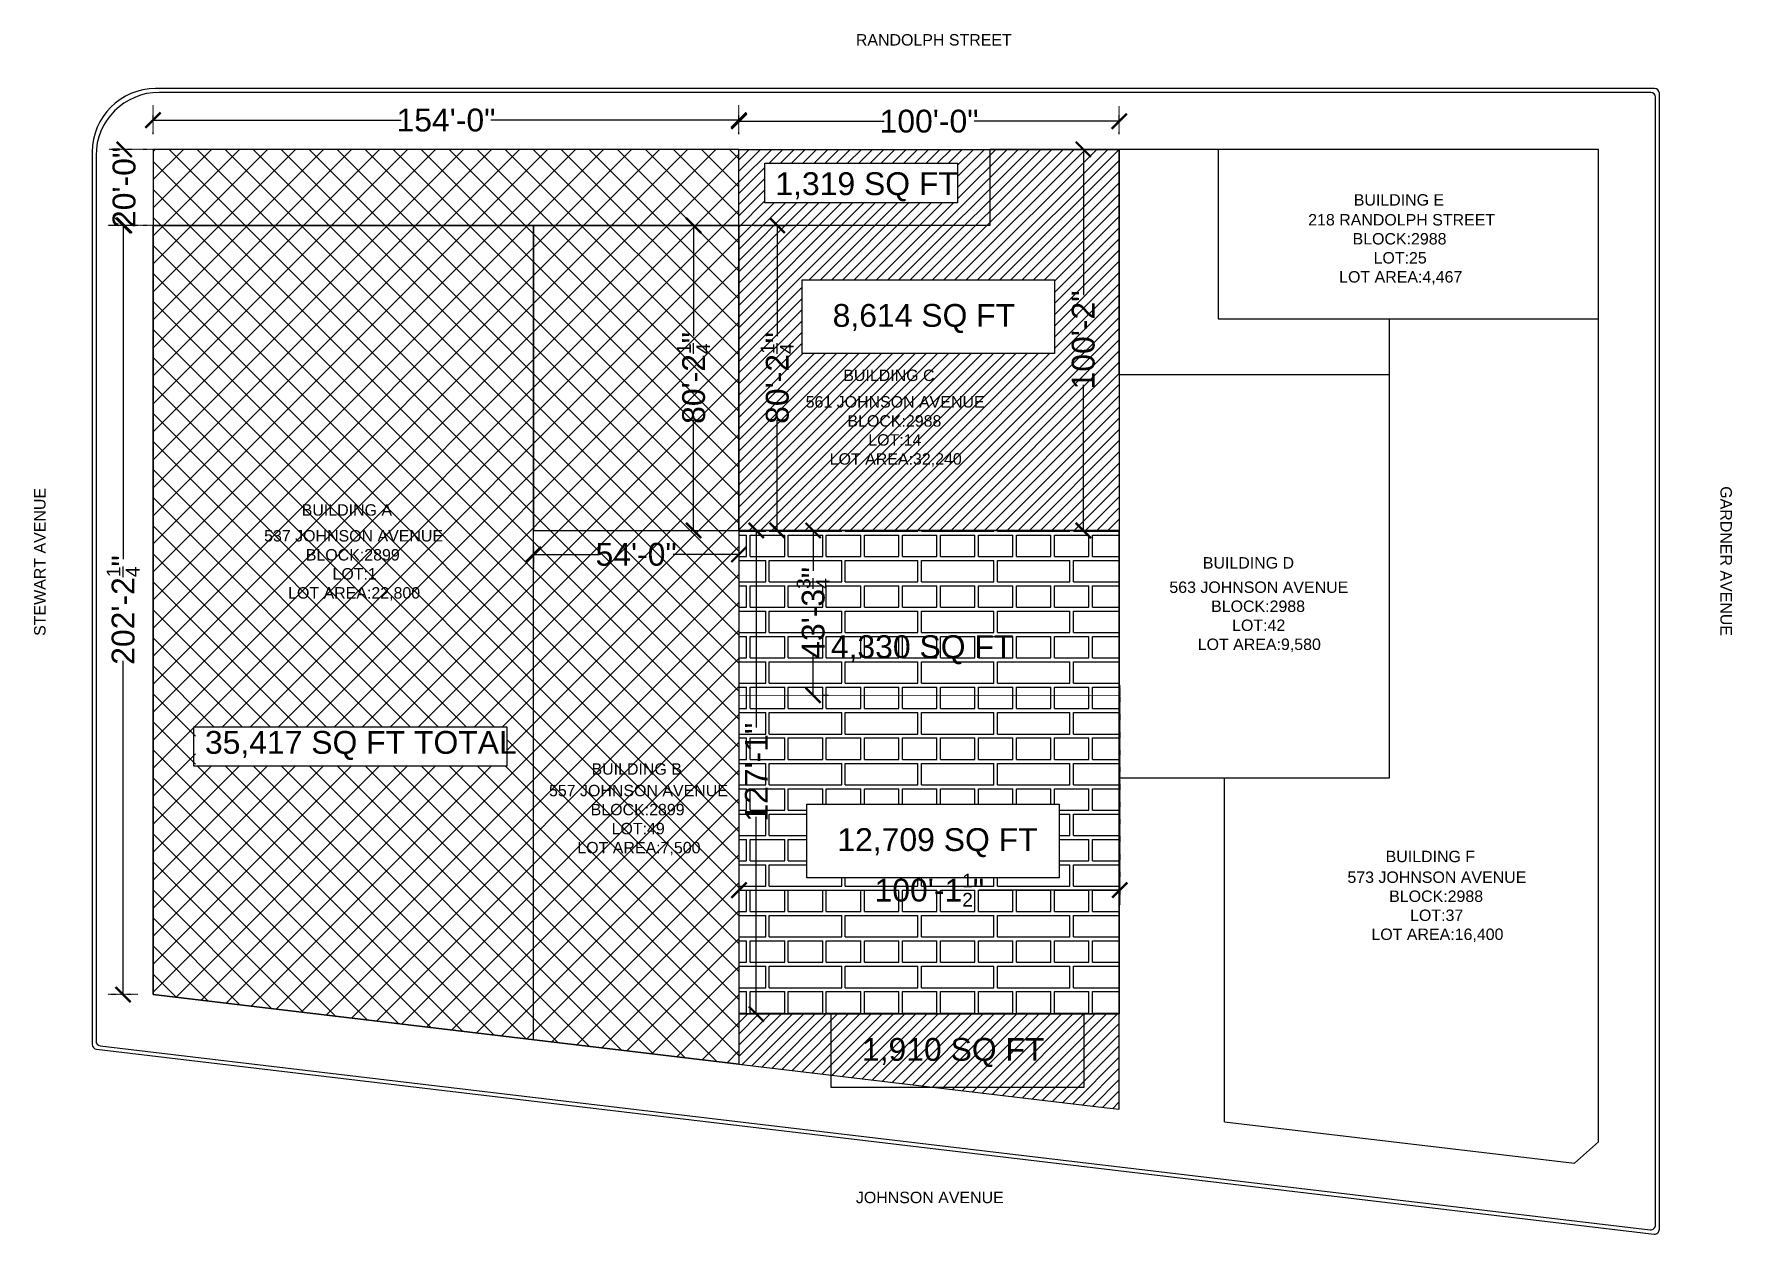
# Model space of a CAD drawing. Header units: inches. Extents: x -13840 to 30462, y 9839 to 187792.
# Drawn here: x -13840 to -8482, y 98911 to 102696 of the extents above; entities that cross this region are included whole.
import ezdxf

# ---------------------------------------------------------------- set-up
doc = ezdxf.new("R2010")
doc.units = ezdxf.units.IN
doc.header["$MEASUREMENT"] = 0
for name, pattern in [('DASHED', [0.75, 0.5, -0.25]), ('DOT2', [0.125, 0, -0.125]), ('PHANTOM2', [1.25, 0.625, -0.125, 0.125, -0.125, 0.125, -0.125])]:
    doc.linetypes.add(name, pattern=pattern)
for name, color, linetype in [('a-plan-iden', 5, 'Continuous'), ('a-plan-note', 4, 'Continuous'), ('a-plan-ovrhd', 8, 'DASHED'), ('a-site-curb', 8, 'Continuous')]:
    doc.layers.add(name, color=color, linetype=linetype)
doc.styles.add('CWALL - ANNO', font='swiss.ttf')
doc.dimstyles.new('CWALL - ANNO', dxfattribs={"dimscale": 0, "dimtxt": 0.09375, "dimasz": 0.0625, "dimexe": 0.0625, "dimexo": 0.0625, "dimgap": 0, "dimtad": 0, "dimzin": 3, "dimdsep": 46, "dimlunit": 4, "dimtxsty": 'CWALL - ANNO', "dimblk": 'ARCHTICK', "dimblk1": 'ARCHTICK', "dimblk2": 'ARCHTICK', "dimcen": 0.09, "dimadec": 0, "dimazin": 0, "dimtfac": 0.6, "dimtofl": 0, "dimtmove": 1, "dimatfit": 3, "dimfxl": 1, "dimtolj": 1, "dimtzin": 0, "dimarcsym": 0})

# ---------------------------------------------------------------- blocks, each defined once
blk = doc.blocks.new('_ArchTick')
at = {"color": 0, "const_width": 0.15}
blk.add_lwpolyline([(-0.5, -0.5), (0.5, 0.5)], dxfattribs=at)
blk = doc.blocks.new('*D129')
at = {"layer": 'a-plan-iden', "color": 0, "linetype": 'DOT2', "lineweight": -2, "transparency": 16777216}
for p, q in [((-11615.7, 102380.1), (-11615.7, 102468.7)), ((-10415.6, 102380.1), (-10415.6, 102468.7))]:
    blk.add_line(p, q, dxfattribs=at)
at = {"layer": 'a-plan-iden', "color": 0, "lineweight": -2, "transparency": 16777216}
for p, q in [((-11615.7, 102420.7), (-11157.4, 102420.7)), ((-10415.6, 102420.7), (-10873.9, 102420.7))]:
    blk.add_line(p, q, dxfattribs=at)
at = {"layer": 'Defpoints', "color": 0, "transparency": 16777216}
for p in [(-10415.6, 102420.7), (-11615.7, 102332.1), (-10415.6, 102332.1)]:
    blk.add_point(p, dxfattribs=at)
at = {"layer": 'a-plan-iden', "color": 0, "lineweight": -2, "transparency": 16777216, "xscale": 48, "yscale": 48, "zscale": 48, "rotation": 180}
blk.add_blockref('_ArchTick', (-11615.7, 102420.7), dxfattribs=at)
at = {"layer": 'a-plan-iden', "color": 0, "lineweight": -2, "transparency": 16777216, "xscale": 48, "yscale": 48, "zscale": 48}
blk.add_blockref('_ArchTick', (-10415.6, 102420.7), dxfattribs=at)
at = {"layer": 'a-plan-iden', "color": 0, "transparency": 16777216, "insert": (-11015.7, 102420.7), "char_height": 72, "attachment_point": 5, "style": 'CWALL - ANNO'}
blk.add_mtext('\\A1;100\'-0"', dxfattribs=at)
blk = doc.blocks.new('*D130')
at = {"layer": 'a-plan-iden', "color": 0, "linetype": 'DOT2', "lineweight": -2, "transparency": 16777216}
for p, q in [((-13463.8, 102380.1), (-13463.8, 102472.1)), ((-11615.7, 102380.1), (-11615.7, 102472.1))]:
    blk.add_line(p, q, dxfattribs=at)
at = {"layer": 'a-plan-iden', "color": 0, "lineweight": -2, "transparency": 16777216}
for p, q in [((-13463.8, 102424.1), (-12681.5, 102424.1)), ((-11615.7, 102424.1), (-12398, 102424.1))]:
    blk.add_line(p, q, dxfattribs=at)
at = {"layer": 'Defpoints', "color": 0, "transparency": 16777216}
for p in [(-13463.8, 102424.1), (-13463.8, 102332.1), (-11615.7, 102332.1)]:
    blk.add_point(p, dxfattribs=at)
at = {"layer": 'a-plan-iden', "color": 0, "lineweight": -2, "transparency": 16777216, "xscale": 48, "yscale": 48, "zscale": 48, "rotation": 180}
blk.add_blockref('_ArchTick', (-13463.8, 102424.1), dxfattribs=at)
at = {"layer": 'a-plan-iden', "color": 0, "lineweight": -2, "transparency": 16777216, "xscale": 48, "yscale": 48, "zscale": 48}
blk.add_blockref('_ArchTick', (-11615.7, 102424.1), dxfattribs=at)
at = {"layer": 'a-plan-iden', "color": 0, "transparency": 16777216, "insert": (-12539.7, 102424.1), "char_height": 72, "attachment_point": 5, "style": 'CWALL - ANNO'}
blk.add_mtext('\\A1;154\'-0"', dxfattribs=at)
blk = doc.blocks.new('*D131')
at = {"layer": 'a-plan-iden', "color": 0, "linetype": 'DOT2', "lineweight": -2, "transparency": 16777216}
for p, q in [((-13511.8, 102092.2), (-13606.4, 102092.2)), ((-13511.8, 99666), (-13606.4, 99666))]:
    blk.add_line(p, q, dxfattribs=at)
at = {"layer": 'a-plan-iden', "color": 0, "lineweight": -2, "transparency": 16777216}
for p, q in [((-13558.4, 102092.2), (-13558.4, 101039.9)), ((-13558.4, 99666), (-13558.4, 100718.3))]:
    blk.add_line(p, q, dxfattribs=at)
at = {"layer": 'Defpoints', "color": 0, "transparency": 16777216}
for p in [(-13463.8, 102092.2), (-13558.4, 99666), (-13463.8, 99666)]:
    blk.add_point(p, dxfattribs=at)
at = {"layer": 'a-plan-iden', "color": 0, "lineweight": -2, "transparency": 16777216, "xscale": 48, "yscale": 48, "zscale": 48}
for p, rotation in [((-13558.4, 102092.2), 90), ((-13558.4, 99666), 270)]:
    blk.add_blockref('_ArchTick', p, dxfattribs=dict(at, rotation=rotation))
at = {"layer": 'a-plan-iden', "color": 0, "transparency": 16777216, "insert": (-13558.4, 100879.1), "char_height": 72, "attachment_point": 5, "rotation": 90, "style": 'CWALL - ANNO'}
blk.add_mtext('\\A1;202\'-2{\\H0.6x;\\S1/4;}"', dxfattribs=at)
blk = doc.blocks.new('*D132')
at = {"layer": 'a-plan-iden', "color": 0, "linetype": 'DOT2', "lineweight": -2, "transparency": 16777216}
for p, q in [((-11567.7, 102092.2), (-11446.7, 102092.2)), ((-11567.7, 101130), (-11446.7, 101130))]:
    blk.add_line(p, q, dxfattribs=at)
at = {"layer": 'a-plan-iden', "color": 0, "lineweight": -2, "transparency": 16777216}
for p, q in [((-11494.7, 102092.2), (-11494.7, 101743.2)), ((-11494.7, 101130), (-11494.7, 101478.9))]:
    blk.add_line(p, q, dxfattribs=at)
at = {"layer": 'Defpoints', "color": 0, "transparency": 16777216}
for p in [(-11615.7, 102092.2), (-11494.7, 102092.2), (-11615.7, 101130)]:
    blk.add_point(p, dxfattribs=at)
at = {"layer": 'a-plan-iden', "color": 0, "lineweight": -2, "transparency": 16777216, "xscale": 48, "yscale": 48, "zscale": 48}
for p, rotation in [((-11494.7, 102092.2), 90), ((-11494.7, 101130), 270)]:
    blk.add_blockref('_ArchTick', p, dxfattribs=dict(at, rotation=rotation))
at = {"layer": 'a-plan-iden', "color": 0, "transparency": 16777216, "insert": (-11494.7, 101611.1), "char_height": 72, "attachment_point": 5, "rotation": 90, "style": 'CWALL - ANNO'}
blk.add_mtext('\\A1;80\'-2{\\H0.6x;\\S1/4;}"', dxfattribs=at)
blk = doc.blocks.new('*D133')
at = {"layer": 'a-plan-iden', "color": 0, "linetype": 'DOT2', "lineweight": -2, "transparency": 16777216}
for p, q in [((-10463.6, 102332.1), (-10577, 102332.1)), ((-10463.7, 101130), (-10577, 101130))]:
    blk.add_line(p, q, dxfattribs=at)
at = {"layer": 'a-plan-iden', "color": 0, "lineweight": -2, "transparency": 16777216}
for p, q in [((-10529, 102332.1), (-10529, 101872.3)), ((-10529, 101130), (-10529, 101589.7))]:
    blk.add_line(p, q, dxfattribs=at)
at = {"layer": 'Defpoints', "color": 0, "transparency": 16777216}
for p in [(-10415.6, 102332.1), (-10529, 101130), (-10415.7, 101130)]:
    blk.add_point(p, dxfattribs=at)
at = {"layer": 'a-plan-iden', "color": 0, "lineweight": -2, "transparency": 16777216, "xscale": 48, "yscale": 48, "zscale": 48}
for p, rotation in [((-10529, 102332.1), 90), ((-10529, 101130), 270)]:
    blk.add_blockref('_ArchTick', p, dxfattribs=dict(at, rotation=rotation))
at = {"layer": 'a-plan-iden', "color": 0, "transparency": 16777216, "insert": (-10529, 101731), "char_height": 72, "attachment_point": 5, "rotation": 90, "style": 'CWALL - ANNO'}
blk.add_mtext('\\A1;100\'-2"', dxfattribs=at)
blk = doc.blocks.new('*D134')
at = {"layer": 'a-plan-iden', "color": 0, "linetype": 'DOT2', "lineweight": -2, "transparency": 16777216}
for p, q in [((-11567.7, 101130), (-11512.8, 101130)), ((-11567.7, 99604.9), (-11512.8, 99604.9))]:
    blk.add_line(p, q, dxfattribs=at)
at = {"layer": 'a-plan-iden', "color": 0, "lineweight": -2, "transparency": 16777216}
for p, q in [((-11560.8, 101130), (-11560.8, 100508.7)), ((-11560.8, 99604.9), (-11560.8, 100226.2))]:
    blk.add_line(p, q, dxfattribs=at)
at = {"layer": 'Defpoints', "color": 0, "transparency": 16777216}
for p in [(-11615.7, 101130), (-11615.7, 99604.9), (-11560.8, 99604.9)]:
    blk.add_point(p, dxfattribs=at)
at = {"layer": 'a-plan-iden', "color": 0, "lineweight": -2, "transparency": 16777216, "xscale": 48, "yscale": 48, "zscale": 48}
for p, rotation in [((-11560.8, 101130), 90), ((-11560.8, 99604.9), 270)]:
    blk.add_blockref('_ArchTick', p, dxfattribs=dict(at, rotation=rotation))
at = {"layer": 'a-plan-iden', "color": 0, "transparency": 16777216, "insert": (-11560.8, 100367.5), "char_height": 72, "attachment_point": 5, "rotation": 90, "style": 'CWALL - ANNO'}
blk.add_mtext('\\A1;127\'-1"', dxfattribs=at)
blk = doc.blocks.new('*D135')
at = {"layer": 'a-plan-iden', "color": 0, "lineweight": -2, "transparency": 16777216}
for p, q in [((-11381.4, 101130), (-11381.4, 101002.7)), ((-11381.4, 100610.2), (-11381.4, 100737.4))]:
    blk.add_line(p, q, dxfattribs=at)
at = {"layer": 'a-plan-iden', "color": 0, "linetype": 'DOT2', "lineweight": -2, "transparency": 16777216}
for p, q in [((-11350, 101130), (-11333.4, 101130)), ((-11350, 100610.2), (-11333.4, 100610.2))]:
    blk.add_line(p, q, dxfattribs=at)
at = {"layer": 'Defpoints', "color": 0, "transparency": 16777216}
for p in [(-11398, 101130), (-11398, 100610.2), (-11381.4, 100610.2)]:
    blk.add_point(p, dxfattribs=at)
at = {"layer": 'a-plan-iden', "color": 0, "lineweight": -2, "transparency": 16777216, "xscale": 48, "yscale": 48, "zscale": 48}
for p, rotation in [((-11381.4, 101130), 90), ((-11381.4, 100610.2), 270)]:
    blk.add_blockref('_ArchTick', p, dxfattribs=dict(at, rotation=rotation))
at = {"layer": 'a-plan-iden', "color": 0, "transparency": 16777216, "insert": (-11381.4, 100870.1), "char_height": 72, "attachment_point": 5, "rotation": 90, "style": 'CWALL - ANNO'}
blk.add_mtext('\\A1;43\'-3{\\H0.6x;\\S3/4;}"', dxfattribs=at)
blk = doc.blocks.new('*D136')
at = {"layer": 'a-plan-iden', "color": 0, "linetype": 'DOT2', "lineweight": -2, "transparency": 16777216}
for p, q in [((-11615.5, 100638.9), (-11615.5, 99947.5)), ((-10414, 100643.4), (-10414, 99947.5))]:
    blk.add_line(p, q, dxfattribs=at)
at = {"layer": 'a-plan-iden', "color": 0, "lineweight": -2, "transparency": 16777216}
for p, q in [((-11615.5, 99995.5), (-11171.3, 99995.5)), ((-10414, 99995.5), (-10858.2, 99995.5))]:
    blk.add_line(p, q, dxfattribs=at)
at = {"layer": 'Defpoints', "color": 0, "transparency": 16777216}
for p in [(-11615.5, 100686.9), (-10414, 100691.4), (-10414, 99995.5)]:
    blk.add_point(p, dxfattribs=at)
at = {"layer": 'a-plan-iden', "color": 0, "lineweight": -2, "transparency": 16777216, "xscale": 48, "yscale": 48, "zscale": 48, "rotation": 180}
blk.add_blockref('_ArchTick', (-11615.5, 99995.5), dxfattribs=at)
at = {"layer": 'a-plan-iden', "color": 0, "lineweight": -2, "transparency": 16777216, "xscale": 48, "yscale": 48, "zscale": 48}
blk.add_blockref('_ArchTick', (-10414, 99995.5), dxfattribs=at)
at = {"layer": 'a-plan-iden', "color": 0, "transparency": 16777216, "insert": (-11014.7, 99995.5), "char_height": 72, "attachment_point": 5, "style": 'CWALL - ANNO'}
blk.add_mtext('\\A1;100\'-1{\\H0.6x;\\S1/2;}"', dxfattribs=at)
blk = doc.blocks.new('*D137')
at = {"layer": 'a-plan-iden', "color": 0, "linetype": 'DOT2', "lineweight": -2, "transparency": 16777216}
for p, q in [((-12263.8, 101082), (-12263.8, 101006.4)), ((-11615.7, 101082), (-11615.7, 101006.4))]:
    blk.add_line(p, q, dxfattribs=at)
at = {"layer": 'a-plan-iden', "color": 0, "lineweight": -2, "transparency": 16777216}
for p, q in [((-12263.8, 101054.4), (-12056.6, 101054.4)), ((-11615.7, 101054.4), (-11822.9, 101054.4))]:
    blk.add_line(p, q, dxfattribs=at)
at = {"layer": 'Defpoints', "color": 0, "transparency": 16777216}
for p in [(-12263.8, 101130), (-11615.7, 101130), (-11615.7, 101054.4)]:
    blk.add_point(p, dxfattribs=at)
at = {"layer": 'a-plan-iden', "color": 0, "lineweight": -2, "transparency": 16777216, "xscale": 48, "yscale": 48, "zscale": 48, "rotation": 180}
blk.add_blockref('_ArchTick', (-12263.8, 101054.4), dxfattribs=at)
at = {"layer": 'a-plan-iden', "color": 0, "lineweight": -2, "transparency": 16777216, "xscale": 48, "yscale": 48, "zscale": 48}
blk.add_blockref('_ArchTick', (-11615.7, 101054.4), dxfattribs=at)
at = {"layer": 'a-plan-iden', "color": 0, "transparency": 16777216, "insert": (-11939.8, 101054.4), "char_height": 72, "attachment_point": 5, "style": 'CWALL - ANNO'}
blk.add_mtext('\\A1;54\'-0"', dxfattribs=at)
blk = doc.blocks.new('*D138')
at = {"layer": 'a-plan-iden', "color": 0, "linetype": 'DOT2', "lineweight": -2, "transparency": 16777216}
for p, q in [((-11767.3, 102092.2), (-11710.6, 102092.2)), ((-11767.3, 101130), (-11710.6, 101130))]:
    blk.add_line(p, q, dxfattribs=at)
at = {"layer": 'a-plan-iden', "color": 0, "lineweight": -2, "transparency": 16777216}
for p, q in [((-11758.6, 102092.2), (-11758.6, 101743.2)), ((-11758.6, 101130), (-11758.6, 101478.9))]:
    blk.add_line(p, q, dxfattribs=at)
at = {"layer": 'Defpoints', "color": 0, "transparency": 16777216}
for p in [(-11815.3, 102092.2), (-11758.6, 102092.2), (-11815.3, 101130)]:
    blk.add_point(p, dxfattribs=at)
at = {"layer": 'a-plan-iden', "color": 0, "lineweight": -2, "transparency": 16777216, "xscale": 48, "yscale": 48, "zscale": 48}
for p, rotation in [((-11758.6, 102092.2), 90), ((-11758.6, 101130), 270)]:
    blk.add_blockref('_ArchTick', p, dxfattribs=dict(at, rotation=rotation))
at = {"layer": 'a-plan-iden', "color": 0, "transparency": 16777216, "insert": (-11758.6, 101611.1), "char_height": 72, "attachment_point": 5, "rotation": 90, "style": 'CWALL - ANNO'}
blk.add_mtext('\\A1;80\'-2{\\H0.6x;\\S1/4;}"', dxfattribs=at)
blk = doc.blocks.new('*D139')
at = {"layer": 'a-plan-iden', "color": 0, "linetype": 'DOT2', "lineweight": -2, "transparency": 16777216}
for p, q in [((-13327.9, 102332.1), (-13602.9, 102332.1)), ((-13327.9, 102092.2), (-13602.9, 102092.2))]:
    blk.add_line(p, q, dxfattribs=at)
at = {"layer": 'a-plan-iden', "color": 0, "lineweight": -2, "transparency": 16777216}
for p, q in [((-13554.9, 102332.1), (-13554.9, 102329.4)), ((-13554.9, 102092.2), (-13554.9, 102094.8))]:
    blk.add_line(p, q, dxfattribs=at)
at = {"layer": 'Defpoints', "color": 0, "transparency": 16777216}
for p in [(-13554.9, 102332.1), (-13279.9, 102332.1), (-13279.9, 102092.2)]:
    blk.add_point(p, dxfattribs=at)
at = {"layer": 'a-plan-iden', "color": 0, "lineweight": -2, "transparency": 16777216, "xscale": 48, "yscale": 48, "zscale": 48}
for p, rotation in [((-13554.9, 102332.1), 90), ((-13554.9, 102092.2), 270)]:
    blk.add_blockref('_ArchTick', p, dxfattribs=dict(at, rotation=rotation))
at = {"layer": 'a-plan-iden', "color": 0, "transparency": 16777216, "insert": (-13554.9, 102212.1), "char_height": 72, "attachment_point": 5, "rotation": 90, "style": 'CWALL - ANNO'}
blk.add_mtext('\\A1;20\'-0"', dxfattribs=at)

msp = doc.modelspace()

# ---------------------------------------------------------------- hatches: boundary and pattern name
at = {"transparency": 33554483}
h = msp.add_hatch(dxfattribs=at)
h.set_pattern_fill('ANSI37', color=8, scale=500)
h.paths.add_polyline_path([(-13463.802, 102332.065), (-11615.692, 102332.065), (-11615.692, 99446.804), (-13463.802, 99665.997)])
h.paths.add_polyline_path([(-12347.381, 100510.963), (-12347.381, 100387.472), (-13330.359, 100387.472), (-13330.359, 100510.963)], flags=16)
h = msp.add_hatch(dxfattribs=at)
h.set_pattern_fill('ANSI31', color=8, scale=200)
h.paths.add_polyline_path([(-11416.526, 101688.15), (-11416.526, 101920.213), (-10619.768, 101920.213), (-10619.768, 101688.15)], flags=16)
h.paths.add_polyline_path([(-10415.659, 101129.957), (-11615.716, 101129.957), (-11615.692, 102332.065), (-10415.636, 102332.065)])
h.paths.add_polyline_path([(-10925.691, 102288.861), (-10925.691, 102163.042), (-11533.518, 102163.042), (-11533.518, 102288.861)], flags=16)
h = msp.add_hatch(dxfattribs=at)
h.set_pattern_fill('AR-BRELM', color=8, scale=30)
h.set_pattern_definition([(0, (0, -164.78), (0, 160.02), [228.75, -11.25]), (0, (0, -97.28), (0, 160.02), [228.75, -11.25]), (0, (60, -84.77), (0, 160.02), [108.75, -11.25]), (0, (60, -17.27), (0, 160.02), [108.75, -11.25]), (90, (0, -164.78), (-240, 1e-14), [67.5, -92.52]), (90, (-11.25, -164.78), (-240, 1e-14), [67.5, -92.52]), (90, (60, -84.77), (-120, 7e-15), [67.5, -92.52]), (90, (48.75, -84.77), (-120, 7e-15), [67.5, -92.52])])
h.paths.add_polyline_path([(-11615.692, 99604.912), (-10415.636, 99604.912), (-10415.636, 101129.957), (-11615.692, 101129.957)])
h.paths.add_polyline_path([(-10604.93, 100034.664), (-11401.688, 100034.664), (-11401.688, 100266.727), (-10604.93, 100266.727)], flags=16)
h = msp.add_hatch(dxfattribs=at)
h.set_pattern_fill('ANSI31', color=8, scale=200)
h.paths.add_polyline_path([(-11615.692, 99604.946), (-11615.692, 99446.804), (-10463.444, 99310.142), (-10415.636, 99304.472), (-10415.627, 99604.912)])

# ---------------------------------------------------------------- linework, layer by layer
for p, q in [((-9563.808, 101797.945), (-8903.834, 101797.945)), ((-9563.808, 101797.945), (-9563.808, 100349.122)), ((-9563.808, 101620.477), (-10415.636, 101620.477)), ((-10415.636, 101620.477), (-10415.636, 99604.912)), ((-10083.17, 100348.912), (-10415.636, 100348.912)), ((-9563.808, 100349.122), (-10083.17, 100349.122)), ((-10083.17, 99264.986), (-10083.17, 100348.912))]:
    msp.add_line(p, q)
for points in [[(-10083.17, 99265.04), (-8979.673, 99134.161), (-8903.834, 99201.084), (-8903.834, 102332.065), (-10823.736, 102332.065), (-10823.736, 102092.166), (-13463.802, 102092.166)], [(-10103.734, 102332.065), (-10103.734, 101797.945), (-9563.808, 101797.945)], [(-13463.802, 102092.166), (-13463.802, 99665.997), (-11615.692, 99446.804)], [(-12263.773, 99523.668), (-12263.764, 102092.166)], [(-12263.792, 101129.957), (-11615.716, 101129.957), (-11615.692, 99446.804)], [(-10415.636, 99604.912), (-11615.692, 99604.946)]]:
    msp.add_lwpolyline(points)
at = {"color": 8, "transparency": 33554483}
msp.add_lwpolyline([(-11324.124, 99604.924), (-10527.365, 99604.924), (-10527.365, 99372.861), (-11324.124, 99372.861)], close=True, dxfattribs=at)
at = {"layer": 'a-plan-iden'}
for p, q in [((-12263.764, 102092.166), (-12263.788, 101129.957)), ((-12263.788, 101129.957), (-10415.659, 101129.957))]:
    msp.add_line(p, q, dxfattribs=at)
for points in [[(-11615.692, 102332.065), (-13463.802, 102332.065), (-13463.802, 102092.166), (-11615.692, 102092.166)], [(-10415.659, 101129.957), (-11615.716, 101129.957), (-11615.692, 102332.065), (-10415.636, 102332.065)], [(-11533.518, 102288.861), (-10925.691, 102288.861), (-10925.691, 102163.042), (-11533.518, 102163.042)], [(-13463.802, 102092.166), (-11615.692, 102092.166), (-11615.692, 99446.804), (-13463.802, 99665.997)], [(-11416.526, 101920.213), (-10619.768, 101920.213), (-10619.768, 101688.15), (-11416.526, 101688.15)], [(-11615.692, 99604.912), (-10415.636, 99604.912), (-10415.659, 101129.957), (-11615.716, 101129.957)], [(-13335.268, 100510.963), (-12347.381, 100510.963), (-12347.381, 100386.095), (-13335.268, 100386.095)], [(-11401.688, 100266.727), (-10604.93, 100266.727), (-10604.93, 100034.664), (-11401.688, 100034.664)], [(-11615.692, 99604.946), (-11615.692, 99446.804), (-10463.444, 99310.142), (-10415.636, 99304.472), (-10415.627, 99604.912)]]:
    msp.add_lwpolyline(points, close=True, dxfattribs=at)
at = {"layer": 'a-plan-iden', "linetype": 'PHANTOM2', "const_width": 2}
msp.add_lwpolyline([(-11615.747, 100610.206), (-11613.92, 101129.957), (-10415.659, 101129.957), (-10413.712, 100610.206)], close=True, dxfattribs=at)
at = {"layer": 'a-plan-ovrhd'}
msp.add_line((-10415.636, 101620.477), (-10415.636, 102332.065), dxfattribs=at)
at = {"layer": 'a-site-curb'}
for points in [[(-8711.834, 98925.737), (-8711.834, 102508.94, 0.41421356), (-8726.834, 102523.94), (-13455.802, 102523.94, 0.41421356), (-13655.802, 102323.94), (-13655.802, 99508.62, 0.38004077), (-13642.569, 99493.724), (-8728.601, 98910.842, 0.44923254)], [(-8723.834, 98939.245), (-8723.834, 102496.94, 0.41421356), (-8738.834, 102511.94), (-13443.802, 102511.94, 0.41421356), (-13643.802, 102311.94), (-13643.802, 99519.281, 0.38004077), (-13630.569, 99504.385), (-8740.601, 98924.349, 0.44923254)]]:
    msp.add_lwpolyline(points, format="xyb", close=True, dxfattribs=at)

# ---------------------------------------------------------------- texts
at = {"layer": 'a-plan-note', "attachment_point": 1, "style": 'CWALL - ANNO'}
for s, width, insert, char_height in [('RANDOLPH STREET', 518.13168, (-11246.632, 102695.566), 36), ('1,319 SQ FT', 634.2827, (-11500.554, 102259.845), 72), ('\\pi193.77783;BUILDING E', 657.86116, (-9869.664, 102190.696), 36), ('\\pi47.38272;218 RANDOLPH STREET\\P\\pi187.42345;BLOCK:2988\\P\\pi253.65563;LOT:25\\P\\pi145.14239;LOT AREA:4,467', 657.86116, (-9867.072, 102128.034), 36), ('8,614 SQ FT', 634.2827, (-11319.803, 101844.396), 72), ('\\pi191.82264;BUILDING C', 657.86116, (-11478.076, 101637.413), 36), ('\\pi55.69229;561 JOHNSON AVENUE\\P\\pi187.42345;BLOCK:2988\\P\\pi253.16683;LOT:14\\P\\pi131.45604;LOT AREA:32,240', 657.86116, (-11460.61, 101553.625), 36), ('\\pi192.80023;BUILDING A', 657.86116, (-13187.634, 101212.661), 36), ('\\pi55.69229;537 JOHNSON AVENUE\\P\\pi187.17905;BLOCK:2899\\P\\pi271.49677;LOT:1\\P\\pi131.45604;LOT AREA:22,800', 657.86116, (-13169.156, 101131.228), 36), ('\\pi192.06704;BUILDING D', 657.86116, (-10344.106, 101045.806), 36), ('\\pi55.69229;563 JOHNSON AVENUE\\P\\pi187.42345;BLOCK:2988\\P\\pi253.65563;LOT:42\\P\\pi145.14239;LOT AREA:9,580', 657.86116, (-10313.314, 100968.993), 36), ('4,330 SQ FT', 634.2827, (-11325.57, 100799.402), 72), ('35,417 SQ FT TOTAL', 950.25015, (-13300.159, 100497.525), 72), ('\\pi193.04463;BUILDING B', 657.86116, (-12273.554, 100395.631), 36), ('\\pi55.69229;557 JOHNSON AVENUE\\P\\pi187.17905;BLOCK:2899\\P\\pi253.16683;LOT:49\\P\\pi145.14239;LOT AREA:7,500', 657.86116, (-12270.422, 100327.595), 36), ('12,709 SQ FT', 634.2827, (-11304.965, 100190.91), 72), ('\\pi194.75543;BUILDING F', 657.86116, (-9770.088, 100119.716), 36), ('\\pi55.69229;573 JOHNSON AVENUE\\P\\pi187.42345;BLOCK:2988\\P\\pi253.41123;LOT:37\\P\\pi131.45604;LOT AREA:16,400', 657.86116, (-9751.575, 100054.291), 36), ('1,910 SQ FT', 634.2827, (-11227.4, 99529.107), 72), ('JOHNSON AVENUE', 518.13168, (-11246.632, 99044.107), 36)]:
    msp.add_mtext_dynamic_manual_height_columns(s, width=width, gutter_width=60, heights=[0], dxfattribs=dict(at, insert=insert, char_height=char_height))
at = {"layer": 'a-plan-note', "char_height": 36, "attachment_point": 3, "style": 'CWALL - ANNO'}
for s, insert, rotation in [('STEWART AVENUE', (-13839.002, 101264.12), 90), ('GARDNER AVENUE', (-8483.027, 100797.225), 270)]:
    msp.add_mtext_dynamic_manual_height_columns(s, width=518.13168, gutter_width=60, heights=[0], dxfattribs=dict(at, insert=insert, rotation=rotation))

# ---------------------------------------------------------------- dimensions: what is measured, and where the dimension line sits
at = {"layer": 'a-plan-iden'}
for base, p1, p2, picture, middle in [((-13463.802, 102424.057), (-11615.692, 102332.065), (-13463.802, 102332.065), '*D130', (-12539.747, 102424.057)), ((-10415.636, 102420.717), (-11615.692, 102332.065), (-10415.636, 102332.065), '*D129', (-11015.664, 102420.717)), ((-11615.716, 101054.434), (-12263.792, 101129.957), (-11615.716, 101129.957), '*D137', (-11939.754, 101054.434)), ((-10414.016, 99995.457), (-11615.477, 100686.915), (-10414.016, 100691.416), '*D136', (-11014.747, 99995.457))]:
    dim = msp.add_linear_dim(base=base, p1=p1, p2=p2, dimstyle='CWALL - ANNO', dxfattribs=at)
    dim.commit()
    dim.dimension.update_dxf_attribs({"geometry": picture, "text_midpoint": middle})
for base, p1, p2, picture, middle in [((-13554.857, 102332.065), (-13279.944, 102092.166), (-13279.944, 102332.065), '*D139', (-13554.857, 102212.115)), ((-10529.042, 101129.957), (-10415.636, 102332.065), (-10415.659, 101129.957), '*D133', (-10529.042, 101731.011)), ((-13558.365, 99665.997), (-13463.802, 102092.166), (-13463.802, 99665.997), '*D131', (-13558.365, 100879.081)), ((-11758.585, 102092.166), (-11815.278, 101129.957), (-11815.278, 102092.166), '*D138', (-11758.585, 101611.061)), ((-11494.74, 102092.166), (-11615.716, 101129.957), (-11615.716, 102092.166), '*D132', (-11494.74, 101611.061)), ((-11560.766, 99604.946), (-11615.716, 101129.957), (-11615.692, 99604.946), '*D134', (-11560.766, 100367.451)), ((-11381.379, 100610.206), (-11398.045, 101129.957), (-11398.045, 100610.206), '*D135', (-11381.379, 100870.081))]:
    dim = msp.add_linear_dim(base=base, p1=p1, p2=p2, angle=90, dimstyle='CWALL - ANNO', dxfattribs=at)
    dim.commit()
    dim.dimension.update_dxf_attribs({"geometry": picture, "text_midpoint": middle})

doc.saveas('drawing.dxf')
